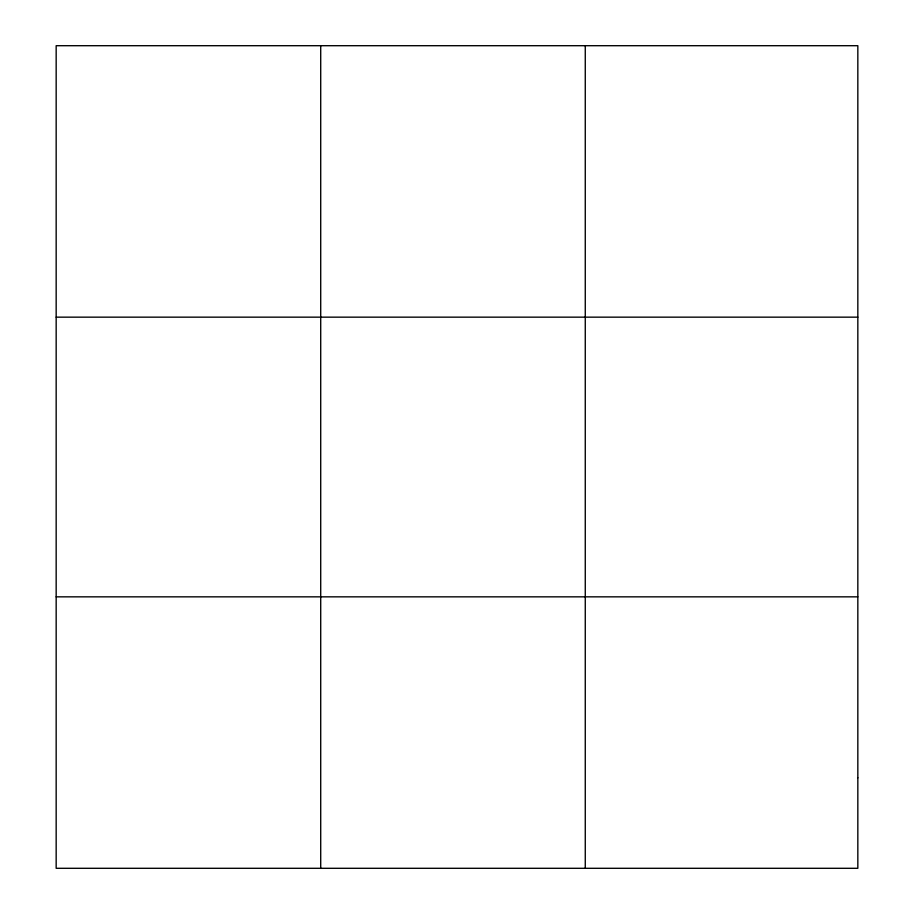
<?xml version="1.0" encoding="UTF-8"?>
<svg xmlns="http://www.w3.org/2000/svg" width="914" height="914" viewBox="0 0 914 914"><rect width="100%" height="100%" fill="white"/><g stroke="black" fill="none" stroke-linecap="round" stroke-linejoin="round"><path stroke-width="1.37" d="M320.711 45.7L320.711 868.3M585.268 45.7L585.268 868.3M56.165 317.158L857.835 317.158M56.165 596.842L857.835 596.842M857.835 777.814L857.835 868.3L56.165 868.3L56.165 45.7L857.835 45.7L857.835 777.814"/></g></svg>
